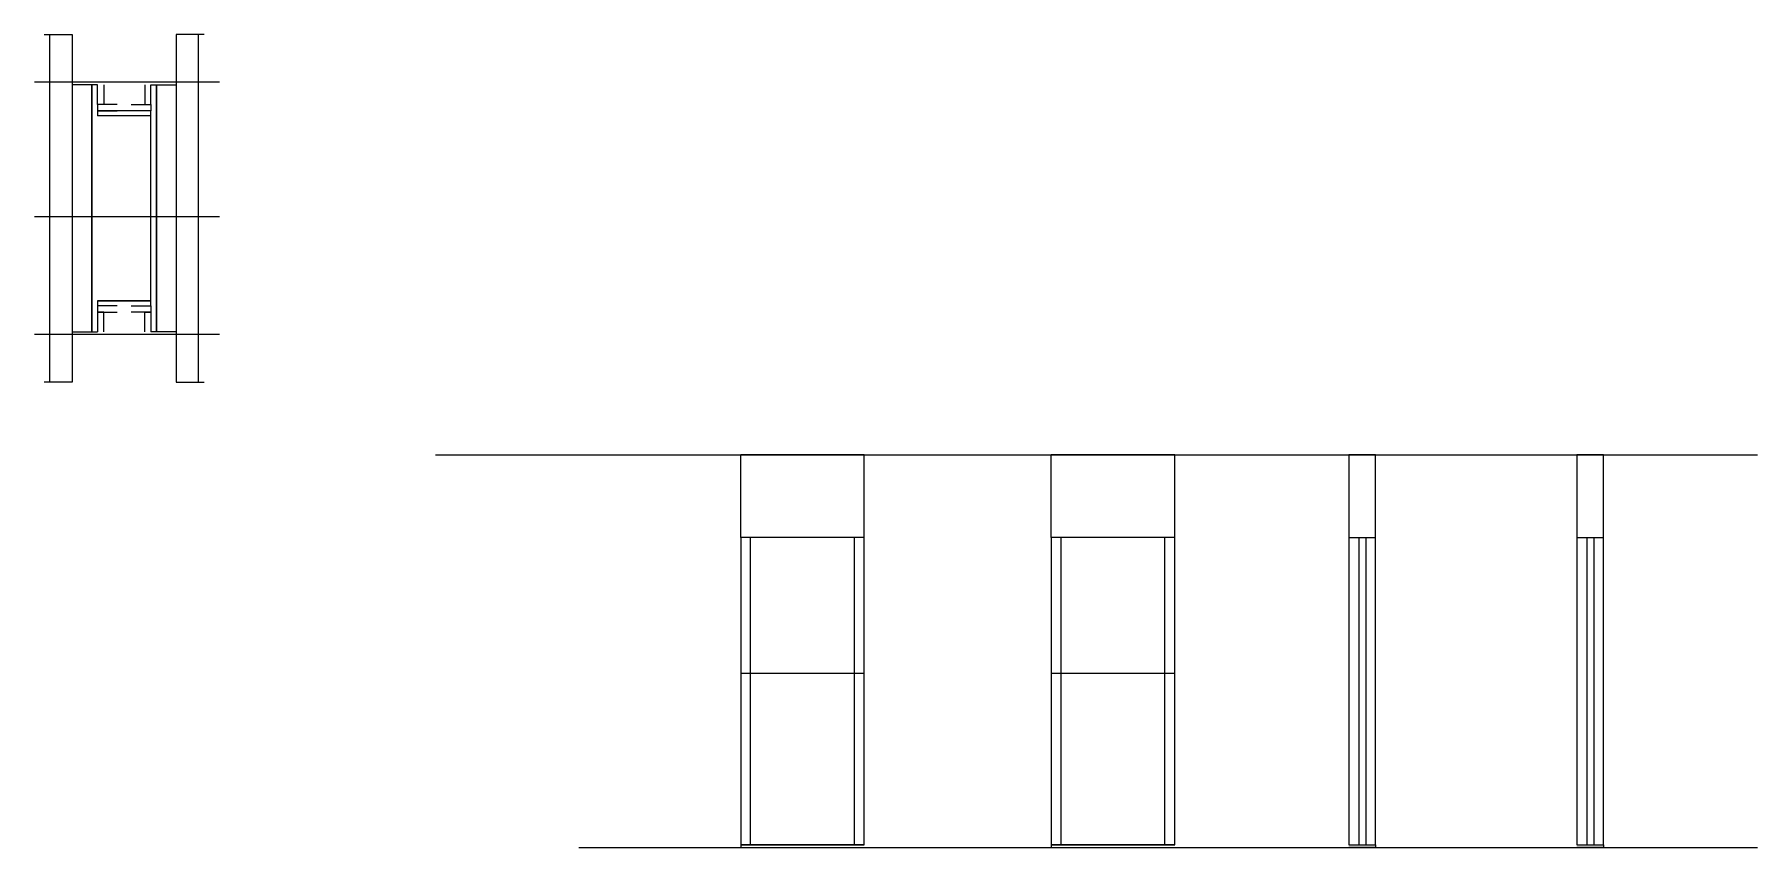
# Model space of a CAD drawing. Header units: metres. Extents: x 2720 to 3947, y 9820 to 10400.
import ezdxf

# ---------------------------------------------------------------- set-up
doc = ezdxf.new("R2010")
doc.units = ezdxf.units.M
for name, color, linetype in [('CHAPA', 7, 'Continuous'), ('COTA', 7, 'Continuous'), ('Hachura', 7, 'Continuous'), ('Madeira', 7, 'Continuous'), ('Nível', 7, 'Continuous'), ('Painéis', 7, 'Continuous'), ('Perfil Metálico', 7, 'Continuous'), ('SARR_2.2x7', 7, 'Continuous'), ('SARRAFO', 7, 'Continuous')]:
    doc.layers.add(name, color=color, linetype=linetype)

msp = doc.modelspace()

# ---------------------------------------------------------------- linework, layer by layer
at = {"layer": 'CHAPA', "color": 7, "lineweight": 25}
for points in [[(2764.5, 10364.1), (2760.5, 10364.1), (2760.5, 10188.1), (2764.5, 10188.1)], [(2764.5, 10364.1), (2760.5, 10364.1), (2760.5, 10188.1), (2764.5, 10188.1)], [(2802.5, 10364.1), (2806.5, 10364.1), (2806.5, 10188.1), (2802.5, 10188.1)], [(2802.5, 10364.1), (2806.5, 10364.1), (2806.5, 10188.1), (2802.5, 10188.1)], [(2802.5, 10342.1), (2802.5, 10345.7), (2764.5, 10345.7), (2764.5, 10342.1)], [(2802.5, 10342.1), (2802.5, 10345.7), (2764.5, 10345.7), (2764.5, 10342.1)], [(2802.5, 10206.5), (2802.5, 10210.1), (2764.5, 10210.1), (2764.5, 10206.5)], [(2802.5, 10206.5), (2802.5, 10210.1), (2764.5, 10210.1), (2764.5, 10206.5)]]:
    msp.add_lwpolyline(points, dxfattribs=at)
at = {"layer": 'COTA', "color": 7, "lineweight": 25}
for p, q in [((3310.7, 10100.4), (3222.7, 10100.4)), ((3222.7, 10041.4), (3222.7, 10100.4)), ((3310.7, 10041.4), (3310.7, 10100.4)), ((3532, 10100.4), (3444, 10100.4)), ((3444, 10041.4), (3444, 10100.4)), ((3532, 10041.4), (3532, 10100.4))]:
    msp.add_line(p, q, dxfattribs=at)
for points in [[(3675.1, 10041.4), (3675.1, 10100.4), (3656.1, 10100.4), (3656.1, 10041.4)], [(3837.5, 10041.4), (3837.5, 10100.4), (3818.5, 10100.4), (3818.5, 10041.4)]]:
    msp.add_lwpolyline(points, dxfattribs=at)
at = {"layer": 'Hachura', "color": 7, "lineweight": 25}
for p, q in [((2851.3, 10366.1), (2719.5, 10366.1)), ((2851.3, 10270.1), (2719.5, 10270.1)), ((2851.3, 10186.1), (2719.5, 10186.1))]:
    msp.add_line(p, q, dxfattribs=at)
at = {"layer": 'Madeira', "color": 7, "lineweight": 25}
for points in [[(2746.5, 10188.1), (2760.5, 10188.1), (2760.5, 10364.1), (2746.5, 10364.1)], [(2820.5, 10188.1), (2806.5, 10188.1), (2806.5, 10364.1), (2820.5, 10364.1)]]:
    msp.add_lwpolyline(points, dxfattribs=at)
at = {"layer": 'Nível', "color": 7, "lineweight": 25}
for p, q in [((3005.2, 10100.4), (3947.2, 10100.4)), ((3107.4, 9820.4), (3947.2, 9820.4))]:
    msp.add_line(p, q, dxfattribs=at)
at = {"layer": 'Painéis', "color": 7, "lineweight": 25}
for p, q in [((3222.7, 10041.4), (3222.7, 9820.4)), ((3310.7, 10041.4), (3222.7, 10041.4)), ((3310.7, 10041.4), (3222.7, 10041.4)), ((3310.7, 9822.4), (3310.7, 10041.4)), ((3444, 10041.4), (3444, 9820.4)), ((3532, 10041.4), (3444, 10041.4)), ((3532, 10041.4), (3444, 10041.4)), ((3532, 9822.4), (3532, 10041.4)), ((3656.1, 10041.4), (3656.1, 9822.4)), ((3656.1, 10041.4), (3675.1, 10041.4)), ((3675.1, 9822.4), (3675.1, 10041.4)), ((3818.5, 10041.4), (3818.5, 9822.4)), ((3818.5, 10041.4), (3837.5, 10041.4)), ((3837.5, 9822.4), (3837.5, 10041.4)), ((3310.7, 9944.4), (3222.7, 9944.4)), ((3532, 9944.4), (3444, 9944.4)), ((3222.7, 9822.4), (3310.7, 9822.4)), ((3444, 9822.4), (3532, 9822.4)), ((3656.1, 9822.4), (3675.1, 9822.4)), ((3818.5, 9822.4), (3837.5, 9822.4))]:
    msp.add_line(p, q, dxfattribs=at)
for points in [[(2764.5, 10210.1), (2802.5, 10210.1), (2802.5, 10342.1), (2764.5, 10342.1)], [(3310.7, 9822.4), (3222.7, 9822.4), (3222.7, 9820.4), (3310.7, 9820.4)], [(3532, 9822.4), (3444, 9822.4), (3444, 9820.4), (3532, 9820.4)], [(3656.1, 9822.4), (3675.1, 9822.4), (3675.1, 9820.4), (3656.1, 9820.4)], [(3818.5, 9822.4), (3837.5, 9822.4), (3837.5, 9820.4), (3818.5, 9820.4)]]:
    msp.add_lwpolyline(points, dxfattribs=at)
at = {"layer": 'Perfil Metálico', "color": 7, "lineweight": 25}
for points in [[(2726.5, 10400.1), (2746.5, 10400.1), (2746.5, 10152.1), (2726.5, 10152.1)], [(2742.5, 10152.1), (2730.5, 10152.1), (2730.5, 10400.1), (2742.5, 10400.1)], [(2840.5, 10400.1), (2820.5, 10400.1), (2820.5, 10152.1), (2840.5, 10152.1)], [(2824.5, 10152.1), (2836.5, 10152.1), (2836.5, 10400.1), (2824.5, 10400.1)]]:
    msp.add_lwpolyline(points, dxfattribs=at)
at = {"layer": 'SARR_2.2x7', "color": 7, "lineweight": 25}
for p, q in [((3229.7, 9944.4), (3229.7, 10041.4)), ((3303.7, 9944.4), (3303.7, 10041.4)), ((3451, 9944.4), (3451, 10041.4)), ((3525, 9944.4), (3525, 10041.4)), ((3663.1, 10041.4), (3663.1, 9822.4)), ((3668.1, 10041.4), (3668.1, 9822.4)), ((3825.5, 10041.4), (3825.5, 9822.4)), ((3830.5, 10041.4), (3830.5, 9822.4)), ((3229.7, 9822.4), (3229.7, 9944.4)), ((3303.7, 9822.4), (3303.7, 9944.4)), ((3451, 9822.4), (3451, 9944.4)), ((3525, 9822.4), (3525, 9944.4)), ((3229.7, 9822.4), (3229.7, 9822.4)), ((3303.7, 9822.4), (3303.7, 9822.4)), ((3451, 9822.4), (3451, 9822.4)), ((3525, 9822.4), (3525, 9822.4))]:
    msp.add_line(p, q, dxfattribs=at)
at = {"layer": 'SARRAFO', "color": 7, "lineweight": 25}
for points in [[(2768.9, 10364.1), (2768.9, 10350.1), (2764.5, 10350.1), (2764.5, 10364.1)], [(2798.1, 10364.1), (2798.1, 10350.1), (2802.5, 10350.1), (2802.5, 10364.1)], [(2778.5, 10350.1), (2764.5, 10350.1), (2764.5, 10345.7), (2778.5, 10345.7)], [(2788.5, 10350.1), (2802.5, 10350.1), (2802.5, 10345.7), (2788.5, 10345.7)], [(2778.5, 10206.5), (2764.5, 10206.5), (2764.5, 10202.1), (2778.5, 10202.1)], [(2768.9, 10188.1), (2768.9, 10202.1), (2764.5, 10202.1), (2764.5, 10188.1)], [(2788.5, 10206.5), (2802.5, 10206.5), (2802.5, 10202.1), (2788.5, 10202.1)], [(2798.1, 10188.1), (2798.1, 10202.1), (2802.5, 10202.1), (2802.5, 10188.1)]]:
    msp.add_lwpolyline(points, dxfattribs=at)

doc.saveas('drawing.dxf')
